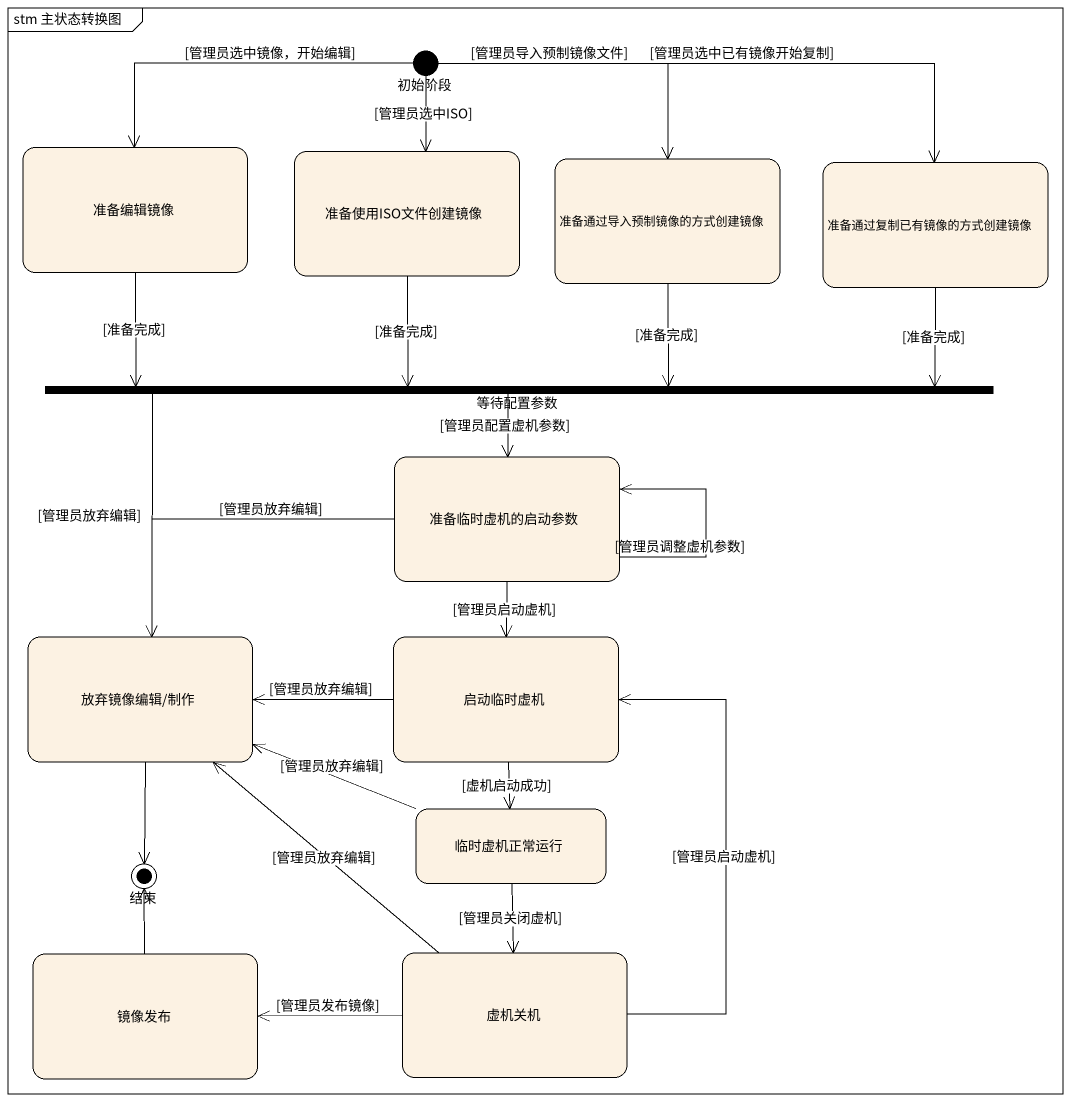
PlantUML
@startuml
mainframe stm 主状态转换图
hide empty description
state 初始阶段 <<start>>
state 准备编辑镜像
state 准备使用ISO文件创建镜像
state 准备通过导入预制镜像的方式创建镜像
state 准备通过复制已有镜像的方式创建镜像
state 等待配置参数 <<join>>
state 准备临时虚机的启动参数
state "放弃镜像编辑/制作" as 放弃镜像编辑_制作
state 启动临时虚机
state 临时虚机正常运行
state 结束 <<end>>
state 镜像发布
state 虚机关机
初始阶段 -left-> 准备编辑镜像 : [管理员选中镜像，开始编辑]
初始阶段 --> 准备使用ISO文件创建镜像 : [管理员选中ISO]
初始阶段 --> 准备通过导入预制镜像的方式创建镜像 : [管理员导入预制镜像文件]
初始阶段 -right-> 准备通过复制已有镜像的方式创建镜像 : [管理员选中已有镜像开始复制]
准备编辑镜像 -right-> 等待配置参数 : [准备完成]
准备使用ISO文件创建镜像 --> 等待配置参数 : [准备完成]
准备通过导入预制镜像的方式创建镜像 --> 等待配置参数 : [准备完成]
准备通过复制已有镜像的方式创建镜像 -left-> 等待配置参数 : [准备完成]
等待配置参数 --> 准备临时虚机的启动参数 : [管理员配置虚机参数]
等待配置参数 --> 放弃镜像编辑_制作 : [管理员放弃编辑]
准备临时虚机的启动参数 --> 准备临时虚机的启动参数 : [管理员调整虚机参数]
准备临时虚机的启动参数 -left-> 放弃镜像编辑_制作 : [管理员放弃编辑]
准备临时虚机的启动参数 --> 启动临时虚机 : [管理员启动虚机]
放弃镜像编辑_制作 --> 结束
启动临时虚机 -left-> 放弃镜像编辑_制作 : [管理员放弃编辑]
启动临时虚机 --> 临时虚机正常运行 : [虚机启动成功]
临时虚机正常运行 -left-> 放弃镜像编辑_制作 : [管理员放弃编辑]
临时虚机正常运行 --> 虚机关机 : [管理员关闭虚机]
镜像发布 -up-> 结束
虚机关机 -up-> 放弃镜像编辑_制作 : [管理员放弃编辑]
虚机关机 -up-> 启动临时虚机 : [管理员启动虚机]
虚机关机 -left-> 镜像发布 : [管理员发布镜像]
@enduml
